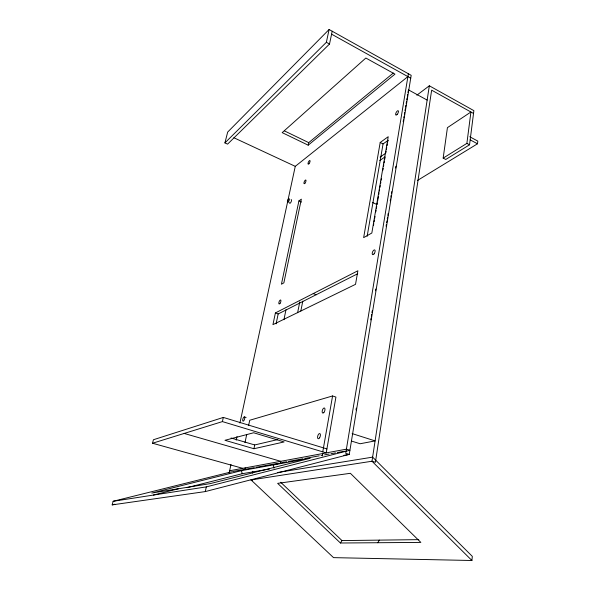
<?xml version="1.0" encoding="UTF-8"?>
<svg xmlns="http://www.w3.org/2000/svg" width="590" height="590" viewBox="0 0 590 590"><rect width="100%" height="100%" fill="white"/><g stroke="black" fill="none" stroke-linecap="round" stroke-linejoin="round"><path stroke-width="0.89" d="M473.527 113.457L431.644 90.167L375.417 462.28L371.995 461.233L251.052 479.936L333.542 557.639L471.904 560.5L472.325 556.385L372.622 457.139L277.794 472.479M417.381 180.518L477.487 143.798L477.819 141.106L469.743 136.747M443.164 158.12L466.889 143.377L470.923 112.004L447.426 127.647L443.164 158.12L445.767 159.462L469.544 144.793L473.881 110.654L429.328 85.793L416.85 95.197M429.328 85.793L371.995 461.233L471.904 560.5M356.021 409.954L356.316 408.14M370.756 319.92L371.051 318.099M371.346 316.284L371.648 314.463M371.943 312.641L372.238 310.827M375.513 290.818L375.815 288.997M386.081 226.243L386.376 224.429M386.679 222.607L386.974 220.785M387.269 218.971L387.571 217.15M387.866 215.335L388.161 213.514M390.248 200.784L390.543 198.963M390.846 197.141L391.141 195.327M391.435 193.505L391.738 191.684M395.602 168.039L395.905 166.225M403.191 121.658L403.494 119.836M403.789 118.022L404.091 116.201M404.386 114.386L404.681 112.565M404.983 110.743L405.278 108.929M405.573 107.107L405.876 105.285M406.171 103.471L406.466 101.65M406.768 99.828L407.063 98.014M407.358 96.192L407.661 94.378M407.956 92.556L408.258 90.735M408.369 73.75L345.711 453.327L349.251 454.403L411.193 75.328L329.095 29.5L227.681 132.072L224.915 142.905L227.585 144.137L329.508 44.029L332.214 31.241M373.477 225.483L373.787 223.669M374.097 221.862L374.399 220.048M374.709 218.234L375.019 216.419M375.793 211.891L376.096 210.077M376.405 208.263L376.715 206.448M377.025 204.634L377.327 202.827M377.637 201.013L378.411 196.477M378.721 194.663L379.023 192.849M379.333 191.042L379.643 189.228M379.953 187.414L380.262 185.599M380.565 183.785L380.875 181.978M381.184 180.164L381.494 178.35M382.88 170.193L383.19 168.379M383.493 166.564L383.802 164.75M384.112 162.936L384.422 161.129M384.732 159.315L385.034 157.501M385.808 152.965L386.118 151.158M386.421 149.344L386.73 147.53M387.04 145.715L387.35 143.901M387.66 142.087L387.962 140.28M367.15 236.28L383.058 143.93L388.183 140.28M380.196 142.485L363.647 237.652L371.833 233.02L388.22 136.71L380.196 142.485L383.058 143.93M322.76 451.859L332.576 395.956L335.924 397.085L326.218 452.899L222.401 421.599L152.53 443.238L153.415 439.742L223.337 417.425L326.912 448.916M322.354 455.923L322.774 453.54M280.339 463.504L280.766 461.306L184.169 433.436M300.826 311.041L302.788 301.151M297.618 312.722L299.772 301.925M252.454 473.092L252.822 471.292M283.93 319.706L285.966 309.78M253.929 448.732L284.144 441.932L253.663 432.772L224.945 440.295L253.929 448.732L254.71 444.949L277.816 439.557M244.85 469.574L245.204 467.885M276.098 323.866L278.163 313.961L357.724 273.723M275.405 312.929L272.941 324.64L355.534 284.328L357.887 270.773L275.405 312.929L278.163 313.961M298.923 200.895L281.43 284.218L283.871 282.839L301.35 199.155L298.923 200.895L301.505 202.046M244.99 442.633L246.694 434.572M248.589 425.619L249.725 420.25L332.576 395.956M308.194 145.177L394.968 74.133L365.852 58.027L282.175 132.632L308.194 145.177L308.725 142.647L393.324 73.027M224.915 142.905L326.366 42.303L329.095 29.5M229.097 473.217L230.985 464.455M236.229 440.14L237.003 436.541M239.916 423.03L295.266 166.343L407.897 76.619M231.686 471.794L113.133 501.286L112.181 504.878L205.276 491.581L206.33 486.883L349.929 450.259L346.396 449.167L229.621 470.761M222.401 421.599L223.337 417.425M377.762 542.726L379.348 540.123M340.43 543.006L420.84 542.402L350.379 473.305L277.647 483.358L340.43 543.006L341.979 540.58L418.782 539.644M380.085 157.11L385.381 153.444M379.746 160.532L385.049 156.888M205.276 491.581L349.251 454.403L343.837 455.347M153.385 495.062L178.623 488.719M283.989 462.236L273.273 464.927L273.996 468.246M187.089 487.62L242.166 473.733L269.578 469.006M241.509 470.643L151.785 493.048L210.136 483.638L310.185 458.283L241.509 470.643L242.166 473.733M112.181 504.878L114.858 504.207M232.578 471.572L254.238 467.641M256.023 467.317L276.806 463.541M282.182 462.56L286.74 461.734M288.503 461.417L302.987 458.784M304.764 458.459L319.242 455.834M321.026 455.51L322.848 455.178M324.64 454.853L329.168 454.027M330.961 453.703L335.489 452.884M337.281 452.552L344.516 451.239M113.133 501.286L206.33 486.883M251.052 479.936L252.491 480.326M152.53 443.238L242.77 468.335M231.044 438.001L254.71 444.949M244.4 416.924A2.205 0.826 -72.4 0 1 244.068 420.309A2.205 0.826 -72.4 0 1 242.704 419.844A2.205 0.826 -72.4 0 1 244.4 416.924L246.119 417.454M351.433 441.04L360.099 443.754L375.1 440.9L352.149 433.598M313.238 293.591L316.159 294.749M233.854 137.736L295.266 166.343M372.578 202.51L376.737 204.442M284.373 130.869L308.725 142.647M466.889 143.377L469.544 144.793M470.208 139.882L477.487 143.798M408.405 89.828L427.145 100.094M326.366 42.303L329.508 44.029M331.595 34.176L410.728 78.19M280.685 482.251L341.979 540.58M291.121 199.663A1.977 0.679 -66.7 0 1 291.431 200.961A1.977 0.679 -66.7 0 1 290.251 203.13A1.977 0.679 -66.7 0 1 289.543 202.584M288.267 202.001A1.977 0.671 -66.7 0 0 289.292 198.845A1.977 0.671 -66.7 0 0 287.573 200.755A1.977 0.671 -66.7 0 0 288.267 202.001M397.077 114.534A2.449 0.966 -62.6 0 0 398.243 110.78A2.449 0.966 -62.6 0 0 395.794 113.398A2.449 0.966 -62.6 0 0 397.077 114.534M280.014 303.385A2.124 0.797 -69.1 0 0 280.707 300.045A2.124 0.797 -69.1 0 0 278.886 302.5A2.124 0.797 -69.1 0 0 280.014 303.385M374.053 253.862A2.559 1.143 -66.3 0 0 374.709 249.939A2.559 1.143 -66.3 0 0 372.246 253.044A2.559 1.143 -66.3 0 0 374.053 253.862M308.961 163.762A1.999 0.686 -65.6 0 0 309.979 160.613A1.999 0.686 -65.6 0 0 308.194 162.641A1.999 0.686 -65.6 0 0 308.961 163.762M304.875 183.32A2.013 0.701 -66.1 0 0 305.908 180.127A2.013 0.701 -66.1 0 0 304.116 182.118A2.013 0.701 -66.1 0 0 304.875 183.32M323.844 412.543A2.655 1.21 -72.2 0 0 324.625 408.155A2.655 1.21 -72.2 0 0 322.229 410.906A2.655 1.21 -72.2 0 0 323.844 412.543M319.618 437.78A2.699 1.239 -73.2 0 0 319.78 433.576A2.699 1.239 -73.2 0 0 317.575 437.124A2.699 1.239 -73.2 0 0 319.618 437.78"/></g></svg>
